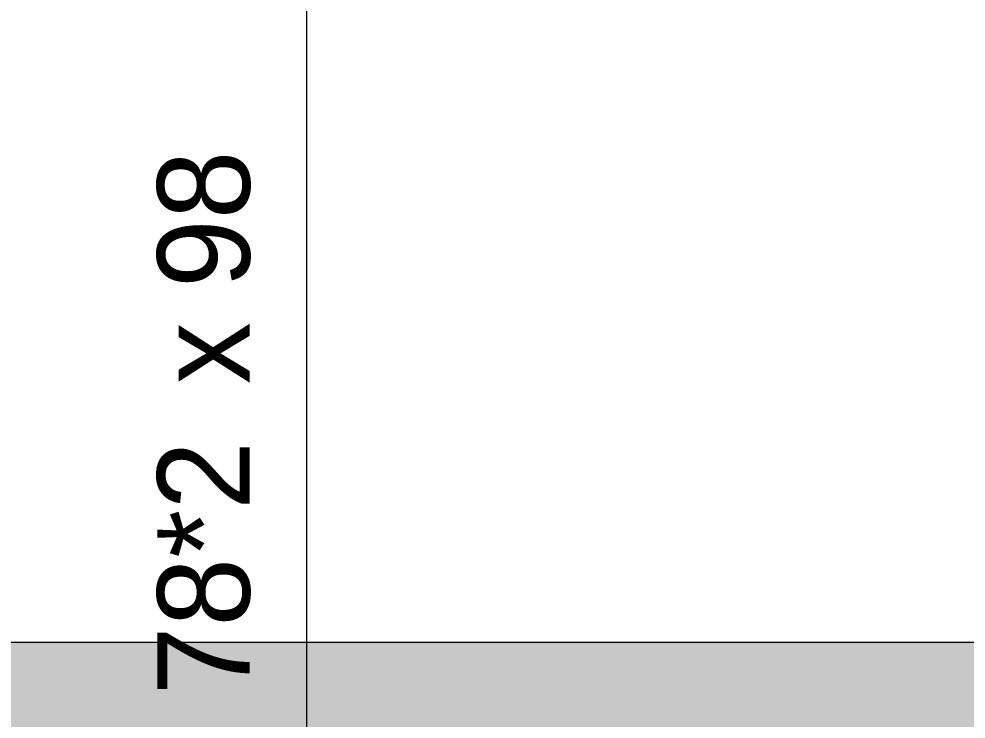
# Model space of a CAD drawing. Header units: metres. Extents: x -208 to 1512, y -277 to 123.
# Drawn here: x 15.706 to 18.782, y -21.529 to -19.256 of the extents above; entities that cross this region are included whole.
import ezdxf

# ---------------------------------------------------------------- set-up
doc = ezdxf.new("R2010")
doc.units = ezdxf.units.M
doc.header["$MEASUREMENT"] = 0
doc.layers.add('325 Dachfenster', color=7, linetype='Continuous')
doc.layers.add('330 Dachaufbau', color=7, linetype='Continuous')
doc.styles.add('ERSTELLTER_STIL_4', font='')
doc.styles.get('ERSTELLTER_STIL_4').set_extended_font_data('Eurostile')

# ---------------------------------------------------------------- blocks, each defined once
blk = doc.blocks.new('Dachfläche_8_4', base_point=(18.9306, -21.2798))
at = {"layer": '330 Dachaufbau', "linetype": 'Continuous', "lineweight": 0, "true_color": 0x000000}
h = blk.add_hatch(color=18, dxfattribs=at)
h.paths.add_polyline_path([(18.9175, -24.335), (18.9306, -21.2798), (12.3209, -21.2798), (12.3209, -21.295), (15.475, -21.295), (15.475, -24.335)])
h.paths.add_polyline_path([(16.2369, -23.7252), (16.2369, -22.1198), (17.8969, -22.1198), (17.8969, -23.7252)], flags=0)
at = {"layer": '330 Dachaufbau', "color": 7, "linetype": 'Continuous', "lineweight": 18, "flags": 128}
blk.add_lwpolyline([(12.3209, -21.2798), (18.9306, -21.2798)], dxfattribs=at)
blk = doc.blocks.new('DF Marker 27[471]_4', base_point=(16.64, -22.145))
at = {"layer": '325 Dachfenster', "color": 7, "linetype": 'Continuous', "lineweight": 13}
blk.add_line((16.64, -18.3888), (16.64, -24.0366), dxfattribs=at)
at = {"layer": '325 Dachfenster', "color": 7, "lineweight": 13, "char_height": 0.3, "attachment_point": 7, "style": 'ERSTELLTER_STIL_4'}
for s, insert in [('\\A1;{\\pql;\\pt0;\\fEurostile|b0|i0|c0|p0;\\W1.000000;DFe-005\\fEurostile|b0|i0|c0|p0;\\W1.000000;\\fEurostile|b0|i0|c0|p0;\\W1.000000;\\fEurostile|b0|i0|c0|p0;\\W1.000000;}', (15.8, -18.2981)), ('\\A1;{\\pql;\\pt0;\\fEurostile|b0|i0|c0|p0;\\W1.000000;PH 72\\fEurostile|b0|i0|c0|p0;\\W1.000000;\\A1{\\H.66x;\\S^  ;}\\fEurostile|b0|i0|c0|p0;\\W1.000000;\\fEurostile|b0|i0|c0|p0;\\W1.000000;}', (16.025, -24.0366))]:
    blk.add_mtext(s, dxfattribs=dict(at, insert=insert))
at = {"layer": '325 Dachfenster', "color": 7, "lineweight": 13, "insert": (16.5431, -21.4523), "char_height": 0.3, "attachment_point": 7, "rotation": 90, "style": 'ERSTELLTER_STIL_4'}
blk.add_mtext('\\A1;{\\pql;\\pt0;\\fEurostile|b0|i0|c0|p0;\\W1.000000;78*2\\fEurostile|b0|i0|c0|p0;\\W1.000000;\\A1{\\H.66x;\\S^  ;}\\fEurostile|b0|i0|c0|p0;\\W1.000000; x 98\\fEurostile|b0|i0|c0|p0;\\W1.000000;\\A1{\\H.66x;\\S^  ;}}', dxfattribs=at)
blk = doc.blocks.new('VELUX SlopeRoofBundle[6]_4')
at = {"layer": '325 Dachfenster', "linetype": 'Continuous', "lineweight": 0}
blk.add_line((16.64, -18.3888), (16.64, -24.0366), dxfattribs=at)
at = {"layer": '325 Dachfenster', "color": 7, "lineweight": 13}
blk.add_blockref('DF Marker 27[471]_4', (16.64, -22.145), dxfattribs=at)
at = {"layer": '325 Dachfenster', "linetype": 'Continuous', "lineweight": 0, "insert": (16.5431, -21.4523), "char_height": 0.3, "attachment_point": 7, "rotation": 90, "style": 'ERSTELLTER_STIL_4'}
blk.add_mtext('\\A1;{\\pql;\\pt0;\\fEurostile|b0|i0|c0|p0;\\C7;\\W1.000000;78*2\\fEurostile|b0|i0|c0|p0;\\W1.000000;\\A1{\\H.66x;\\S^  ;}\\fEurostile|b0|i0|c0|p0;\\W1.000000; x 98\\fEurostile|b0|i0|c0|p0;\\W1.000000;\\A1{\\H.66x;\\S^  ;}}', dxfattribs=at)
blk = doc.blocks.new('Dachfläche_16_4', base_point=(17.97, -22.1008))
at = {"layer": '325 Dachfenster', "linetype": 'Continuous', "lineweight": 0}
blk.add_blockref('VELUX SlopeRoofBundle[6]_4', (0, 0), dxfattribs=at)

msp = doc.modelspace()

# ---------------------------------------------------------------- block references
at = {"layer": '330 Dachaufbau', "color": 7, "linetype": 'Continuous', "lineweight": 18}
msp.add_blockref('Dachfläche_8_4', (18.9306, -21.2798), dxfattribs=at)

# ---------------------------------------------------------------- next in the draw order: block references
at = {"layer": '325 Dachfenster', "color": 7, "linetype": 'Continuous', "lineweight": 13, "true_color": 0xf4f4f4}
msp.add_blockref('Dachfläche_16_4', (17.97, -22.1008), dxfattribs=at)

doc.saveas('drawing.dxf')
